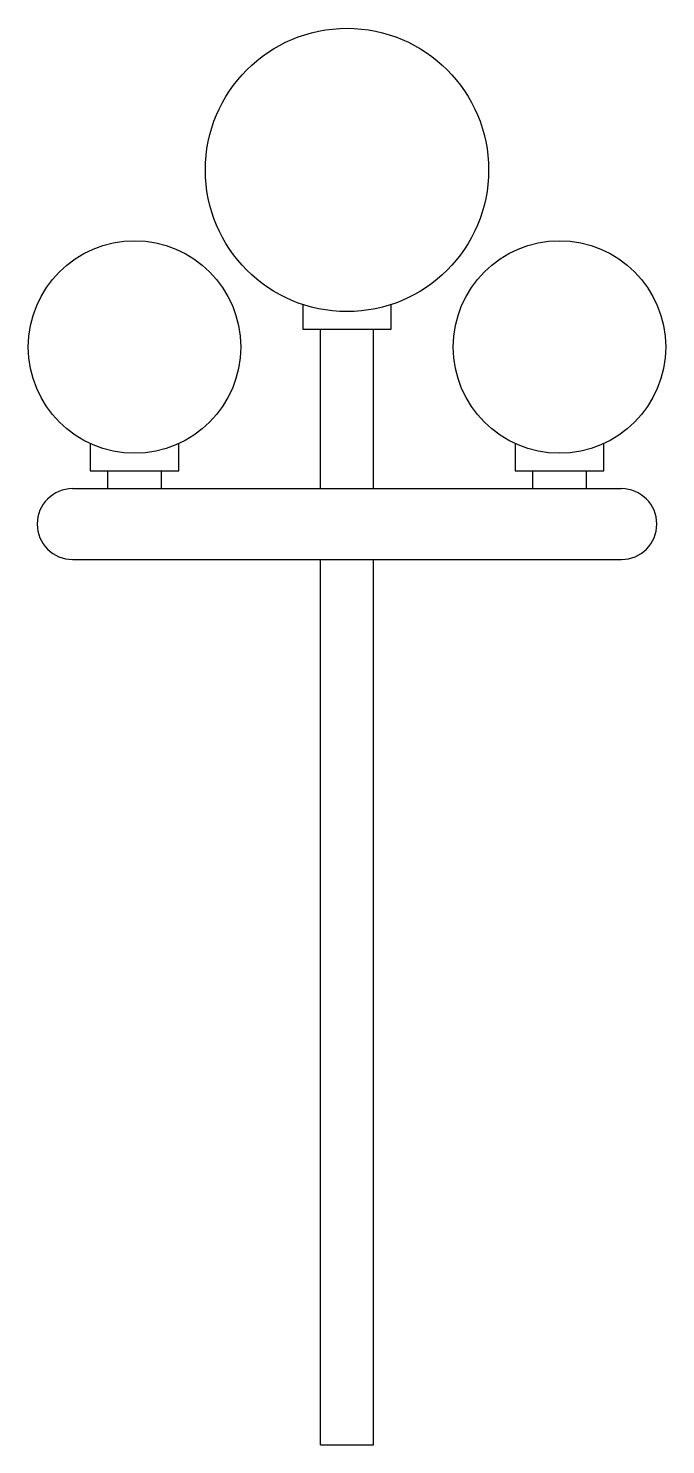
# Model space of a CAD drawing. Extents: x -25 to 29, y 0 to 120.
import ezdxf

# ---------------------------------------------------------------- set-up
doc = ezdxf.new("R2010")
doc.units = 0
doc.header["$MEASUREMENT"] = 0
doc.layers.get('0').update_dxf_attribs({"linetype": 'CONTINUOUS'})

msp = doc.modelspace()

# ---------------------------------------------------------------- linework, layer by layer
for p, q in [((-1.5, 96.551), (-1.5, 94.5)), ((6, 94.5), (6, 96.575)), ((-1.5, 94.5), (6, 94.5)), ((0, 81), (0, 94.457)), ((4.5, 81), (4.5, 94.457)), ((-19.5, 84.802), (-19.5, 82.5)), ((-12, 82.5), (-12, 84.811)), ((16.5, 84.799), (16.5, 82.5)), ((24, 82.5), (24, 84.799)), ((-19.5, 82.5), (-12, 82.5)), ((-18, 81), (-18, 82.487)), ((-13.5, 82.487), (-13.5, 81)), ((16.5, 82.5), (24, 82.5)), ((18, 81), (18, 82.486)), ((22.5, 82.486), (22.5, 81)), ((-21, 81), (25.5, 81)), ((-21, 75), (25.5, 75)), ((0, 0), (0, 75)), ((4.5, 0), (4.5, 75)), ((0, 0), (4.5, 0))]:
    msp.add_line(p, q)
for centre, radius in [((2.25, 108), 12), ((-15.75, 93), 9), ((20.25, 93), 9)]:
    msp.add_circle(centre, radius)
for centre, start, end in [((-21, 78), 90, 270), ((25.5, 78), 270, 90)]:
    msp.add_arc(centre, 3, start, end)

doc.saveas('drawing.dxf')
